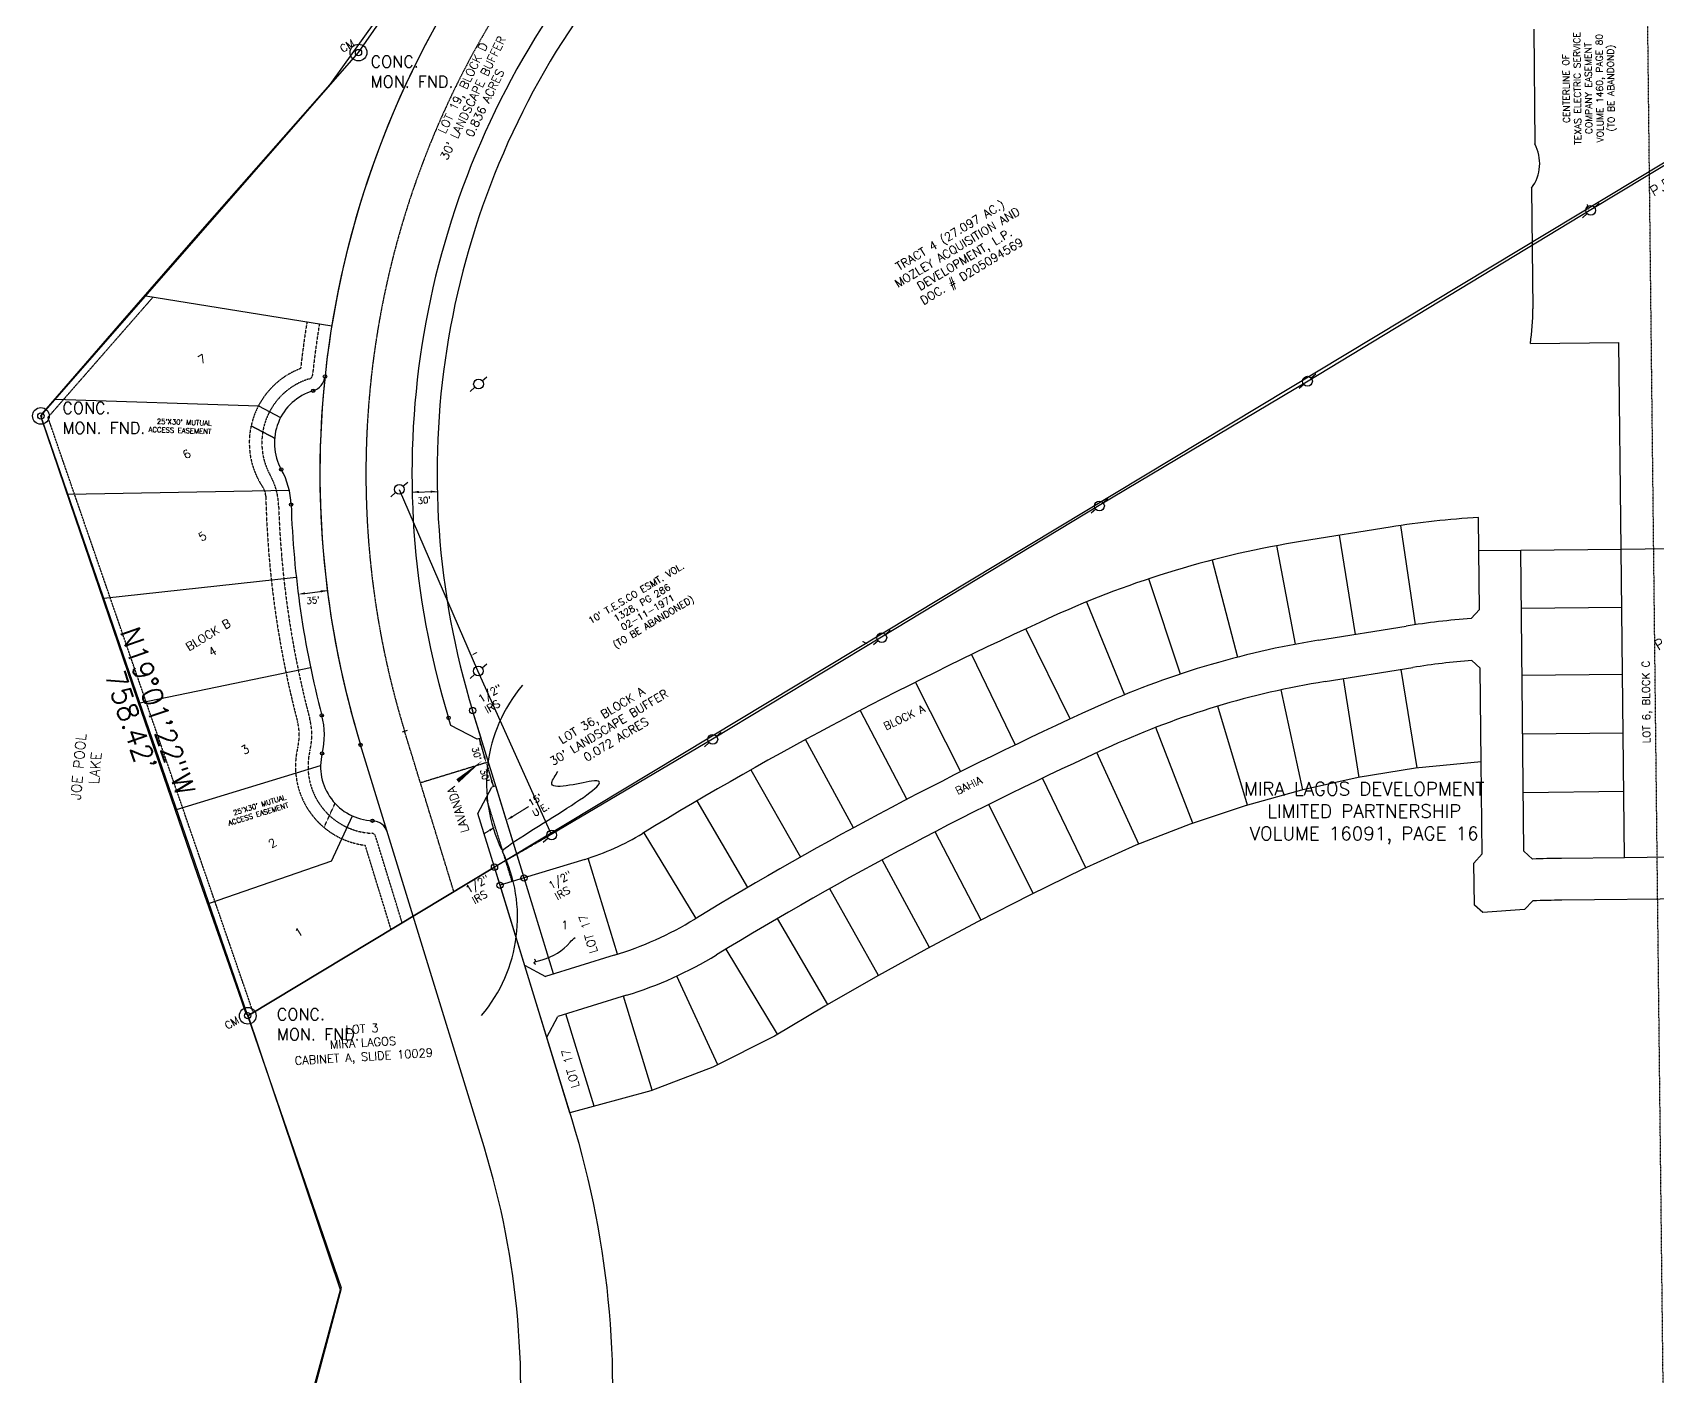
# Model space of a CAD drawing. Header units: feet. Extents: x 23 to 2149517, y -26 to 355304.
# Drawn here: x 2136284 to 2138226, y 337505 to 339112 of the extents above; entities that cross this region are included whole.
import ezdxf
from ezdxf.enums import TextEntityAlignment as Align

# ---------------------------------------------------------------- set-up
doc = ezdxf.new("R2010")
doc.units = ezdxf.units.FT
doc.header["$MEASUREMENT"] = 0
for name, pattern in [('xhpc023-pt$0$HIDDEN2', [0.1875, 0.125, -0.0625]), ('xhpc023-pt$0$xHPC007pt_PHASE1-AMENDED PLT$0$HIDDEN2', [0.1875, 0.125, -0.0625]), ('xhpc023-pt$0$xHPC007pt_PHASE1A$0$CENTER2', [1.125, 0.75, -0.125, 0.125, -0.125]), ('xhpc023-pt$0$xHPC007pt_PHASE1A$0$DASHED', [0.75, 0.5, -0.25]), ('xhpc023-pt$0$xHPC007pt_PHASE1A$0$DASHED2', [0.375, 0.25, -0.125]), ('xhpc023-pt$0$xHPC007pt_PHASE1A$0$HIDDEN', [0.375, 0.25, -0.125]), ('xhpc023-pt$0$xHPC007pt_PHASE1A$0$HIDDEN2', [0.1875, 0.125, -0.0625])]:
    doc.linetypes.add(name, pattern=pattern)
for name, color, linetype in [('A-EC-CURLEX-MATTING', 6, 'Continuous'), ('xhpc023-pt$0$text100', 7, 'Continuous'), ('xhpc023-pt$0$text140', 4, 'Continuous'), ('xhpc023-pt$0$V-ESMT', 2, 'xhpc023-pt$0$HIDDEN2'), ('xhpc023-pt$0$V-FENC', 6, 'xhpc023-pt$0$BARBWIRE_2'), ('xhpc023-pt$0$V-POWR-TEXT', 2, 'Continuous'), ('xhpc023-pt$0$V-PROP-ADJN', 6, 'Continuous'), ('xhpc023-pt$0$V-PROP-CORN', 2, 'Continuous'), ('xhpc023-pt$0$V-PROP-CORN-TEXT', 2, 'Continuous'), ('xhpc023-pt$0$xHPC007pt_PHASE1-AMENDED PLT$0$V-ADJC-SUBD-E', 6, 'Continuous'), ('xhpc023-pt$0$xHPC007pt_PHASE1-AMENDED PLT$0$V-ADJC-SUBD-N', 6, 'Continuous'), ('xhpc023-pt$0$xHPC007pt_PHASE1-AMENDED PLT$0$V-ADJC-SUBD-TEXT-N', 6, 'Continuous'), ('xhpc023-pt$0$xHPC007pt_PHASE1-AMENDED PLT$0$V-ESMT-ACCESS-N', 6, 'xhpc023-pt$0$xHPC007pt_PHASE1-AMENDED PLT$0$HIDDEN2'), ('xhpc023-pt$0$xHPC007pt_PHASE1-AMENDED PLT$0$V-ESMT-ACCESS-TEXT-N', 6, 'Continuous'), ('xhpc023-pt$0$xHPC007pt_PHASE1-AMENDED PLT$0$V-ESMT-TEXT-E', 6, 'Continuous'), ('xhpc023-pt$0$xHPC007pt_PHASE1-AMENDED PLT$0$V-RWAY-N', 6, 'Continuous'), ('xhpc023-pt$0$xHPC007pt_PHASE1-AMENDED PLT$0$V-SUBD-LINE-N', 6, 'Continuous'), ('xhpc023-pt$0$xHPC007pt_PHASE1-AMENDED PLT$0$XREF', 6, 'Continuous'), ('xhpc023-pt$0$xHPC007pt_PHASE1A$0$V-ADJC-E', 6, 'Continuous'), ('xhpc023-pt$0$xHPC007pt_PHASE1A$0$V-ESMT-ACCESS-N', 6, 'xhpc023-pt$0$xHPC007pt_PHASE1A$0$HIDDEN2'), ('xhpc023-pt$0$xHPC007pt_PHASE1A$0$V-ESMT-ACCESS-TEXT-N', 6, 'Continuous'), ('xhpc023-pt$0$xHPC007pt_PHASE1A$0$V-ESMT-TEXT-E', 6, 'Continuous'), ('xhpc023-pt$0$xHPC007pt_PHASE1A$0$V-ESMT-UTIL-N', 6, 'xhpc023-pt$0$xHPC007pt_PHASE1A$0$DASHED2'), ('xhpc023-pt$0$xHPC007pt_PHASE1A$0$V-ESMT-WATR-TXT-N', 6, 'xhpc023-pt$0$xHPC007pt_PHASE1A$0$DASHED'), ('xhpc023-pt$0$xHPC007pt_PHASE1A$0$V-POWR-LINE', 6, 'xhpc023-pt$0$xHPC007pt_PHASE1A$0$ELECT_LINE'), ('xhpc023-pt$0$xHPC007pt_PHASE1A$0$V-POWR-TEXT', 6, 'Continuous'), ('xhpc023-pt$0$xHPC007pt_PHASE1A$0$V-PROP-CORN-N', 6, 'Continuous'), ('xhpc023-pt$0$xHPC007pt_PHASE1A$0$V-PROP-CORN-TEXT-N', 6, 'Continuous'), ('xhpc023-pt$0$xHPC007pt_PHASE1A$0$V-PROP-N', 6, 'Continuous'), ('xhpc023-pt$0$xHPC007pt_PHASE1A$0$V-PROP-SUBD-IDEN-N', 6, 'Continuous'), ('xhpc023-pt$0$xHPC007pt_PHASE1A$0$V-RWAY--TICK-N', 6, 'Continuous'), ('xhpc023-pt$0$xHPC007pt_PHASE1A$0$V-RWAY-CNTR-N', 6, 'xhpc023-pt$0$xHPC007pt_PHASE1A$0$CENTER2'), ('xhpc023-pt$0$xHPC007pt_PHASE1A$0$V-RWAY-DIMS-N', 6, 'Continuous'), ('xhpc023-pt$0$xHPC007pt_PHASE1A$0$V-RWAY-LABL-N', 6, 'Continuous'), ('xhpc023-pt$0$xHPC007pt_PHASE1A$0$V-RWAY-N', 6, 'Continuous'), ('xhpc023-pt$0$xHPC007pt_PHASE1A$0$V-SBCK-N', 6, 'xhpc023-pt$0$xHPC007pt_PHASE1A$0$HIDDEN'), ('xhpc023-pt$0$xHPC007pt_PHASE1A$0$V-SUBD-LINE-N', 6, 'Continuous'), ('xhpc023-pt$0$xHPC007pt_PHASE1A$0$V-TIC', 6, 'Continuous'), ('xhpc023-pt$0$xHPC007pt_PHASE1A$0$XREF', 6, 'Continuous')]:
    doc.layers.add(name, color=color, linetype=linetype)
doc.styles.add('xhpc023-pt$0$L120', font='simplex', dxfattribs={"height": 12})
doc.styles.add('xhpc023-pt$0$L60', font='simplex', dxfattribs={"height": 6})
doc.styles.add('xhpc023-pt$0$L70', font='simplex.shx', dxfattribs={"height": 7})
doc.styles.add('xhpc023-pt$0$L80', font='simplex', dxfattribs={"height": 8})
doc.styles.add('xhpc023-pt$0$Standard', font='txt')
doc.styles.add('xhpc023-pt$0$xHPC007pt_PHASE1-AMENDED PLT$0$L100', font='simplex', dxfattribs={"height": 10})
doc.styles.add('xhpc023-pt$0$xHPC007pt_PHASE1-AMENDED PLT$0$L60', font='simplex', dxfattribs={"height": 6})
doc.styles.add('xhpc023-pt$0$xHPC007pt_PHASE1A$0$L100', font='simplex', dxfattribs={"height": 10})
doc.styles.add('xhpc023-pt$0$xHPC007pt_PHASE1A$0$L120', font='simplex', dxfattribs={"height": 12})
doc.styles.add('xhpc023-pt$0$xHPC007pt_PHASE1A$0$L140', font='simplex', dxfattribs={"height": 14})
doc.styles.add('xhpc023-pt$0$xHPC007pt_PHASE1A$0$L60', font='simplex', dxfattribs={"height": 6})
doc.styles.add('xhpc023-pt$0$xHPC007pt_PHASE1A$0$L80', font='simplex', dxfattribs={"height": 8})
doc.styles.add('xhpc023-pt$0$xHPC007pt_PHASE1A$0$Standard', font='txt')
doc.linetypes.add('xhpc023-pt$0$BARBWIRE_2', pattern='A,1,-0.02,["X",xhpc023-pt$0$Standard,S=0.075,R=0,X=-0.025,Y=-0.0375],-0.02', length=1.04)
doc.linetypes.add('xhpc023-pt$0$xHPC007pt_PHASE1A$0$ELECT_LINE', pattern='A,1,-0.02,["E",xhpc023-pt$0$xHPC007pt_PHASE1A$0$Standard,S=0.075,R=0,X=-0.025,Y=-0.0375],-0.02', length=1.04)
doc.dimstyles.new('xhpc023-pt$0$xHPC007pt_PHASE1A$0$Standard', dxfattribs={"dimscale": 100, "dimtxt": 0.18, "dimasz": 4, "dimexe": 0.18, "dimexo": 0.0625, "dimgap": 0.5, "dimtad": 0, "dimdec": 4, "dimzin": 0, "dimdsep": 46, "dimtxsty": 'xhpc023-pt$0$xHPC007pt_PHASE1A$0$L100', "dimcen": 0.09, "dimadec": 0, "dimazin": 0, "dimtfac": 1, "dimtdec": 4, "dimtofl": 0, "dimtmove": 0, "dimatfit": 3, "dimfxl": 0, "dimtolj": 1, "dimtzin": 0, "dimarcsym": 0})

# ---------------------------------------------------------------- blocks, each defined once
blk = doc.blocks.new('xhpc023-pt$0$xHPC007pt_PHASE1A$0$_Integral')
at = {"color": 0, "linetype": 'ByBlock', "lineweight": -2}
for centre, start, end in [((0.44488802, -0.09133463), 101.9999999980396, 167.9999999799194), ((-0.44488802, 0.09133463), 282.0000000215427, 348.0000000034225)]:
    blk.add_arc(centre, 0.45416667, start, end, dxfattribs=at)
blk = doc.blocks.new('xhpc023-pt$0$xHPC007pt_PHASE1A$0$PP')
at = {"linetype": 'Continuous'}
for p, q in [((4.408164190128446, 3.845853412058204), (10.05965674249455, 8.776434710016474)), ((-4.408164190128446, -3.845853412058204), (-10.05965674249455, -8.776434709783643))]:
    blk.add_line(p, q, dxfattribs=at)
blk.add_circle((0, 0), 5.850000000000001, dxfattribs=at)
blk = doc.blocks.new('xhpc023-pt')
at = {"layer": 'xhpc023-pt$0$V-ESMT'}
blk.add_line((2138253.305510451, 335681.3312887507), (2138179.855671934, 342179.5504566586), dxfattribs=at)
at = {"layer": 'xhpc023-pt$0$V-FENC', "ltscale": 0.7, "flags": 128}
blk.add_lwpolyline([(2136514.2976, 337269.4969), (2136570.1388, 337337.2414), (2136585.414, 337353.5725), (2136594.1855, 337395.544), (2136652.2257, 337608.9808), (2136541.7389, 337937.1677), (2136539.295, 337939.0734), (2136530.4462, 337965.8143), (2136481.7183, 338104.5116), (2136409.7403, 338314.4813), (2136329.4097, 338548.9469), (2136294.9289, 338650.9816), (2136295.6198, 338656.1323), (2136392.0527, 338767.5967), (2136487.3699, 338876.5825), (2136639.9758, 339049.7607), (2136801.7113, 339276.0191), (2136929.9364, 339463.0247), (2137134.9757, 339758.5526), (2137290.5694, 339979.0231), (2137411.7409, 340150.6697), (2137459.0645, 340215.8817), (2137388.717, 340492.4901), (2137342.3063, 340679.2949), (2137326.793, 340742.9314), (2137285.3981, 340912.3917), (2137234.9283, 341127.6792), (2137374.1443, 341357.322), (2137513.0345, 341585.6613)], dxfattribs=at)
at = {"layer": 'xhpc023-pt$0$V-PROP-ADJN'}
for p, q in [((2136673.6422, 339088.1537), (2137459.0645, 340215.8817)), ((2138859.0837, 339333.07), (2136541.2892, 337936.7255)), ((2136294.0873, 338653.7298), (2136673.6422, 339088.1537)), ((2136541.2892, 337936.7255), (2136294.0873, 338653.7298)), ((2136653.4806, 337610.9394), (2136541.2892, 337936.7255)), ((2136585.0806, 337354.9174), (2136653.4806, 337610.9394))]:
    blk.add_line(p, q, dxfattribs=at)
at = {"layer": 'xhpc023-pt$0$V-PROP-CORN'}
for centre in [(2136673.6422, 339088.1537), (2136294.0873, 338653.7298), (2136541.2892, 337936.7255)]:
    blk.add_circle(centre, 10, dxfattribs=at)
at = {"layer": 'xhpc023-pt$0$xHPC007pt_PHASE1-AMENDED PLT$0$V-ADJC-SUBD-E'}
for p, q in [((2136541.2892, 337936.7255), (2136836.186193903, 338114.3848203163)), ((2136928.948821764, 337812.3049278408), (2136836.186193903, 338114.3848203163)), ((2136928.948821764, 337812.3049278408), (2136836.186193903, 338114.3848203163)), ((2136823.795043041, 337780.014328277), (2136739.080972786, 338055.8842321808)), ((2136823.795043041, 337780.014328277), (2136739.080972786, 338055.8842321808)), ((2136653.4806, 337610.9394), (2136541.2892, 337936.7255)), ((2136585.0806, 337354.9174), (2136653.4806, 337610.9394))]:
    blk.add_line(p, q, dxfattribs=at)
for radius in [1105, 1105, 995, 995]:
    blk.add_arc((2135872.631317314, 337487.9311776848), radius, 352.7832151421435, 17.07066362756507, dxfattribs=at)
at = {"layer": 'xhpc023-pt$0$xHPC007pt_PHASE1-AMENDED PLT$0$V-ADJC-SUBD-N'}
for p, q in [((2137845.802882673, 338511.128750243), (2137864.84086697, 338392.6485613763)), ((2137936.973171881, 338404.1671089266), (2137919.405804839, 338522.8742595756)), ((2137793.493569747, 338380.8113939243), (2137771.325670512, 338498.7460548325)), ((2138013.389132873, 338422.2556093701), (2138012.632131029, 338492.8463338955)), ((2138066.487651427, 338133.5856029387), (2138062.62925627, 338493.3824937978)), ((2138186.579216934, 338125.6904932703), (2138182.622356853, 338494.6692775633)), ((2137694.010814997, 338481.4845405207), (2137724.108443002, 338365.3202913367)), ((2137655.930630072, 338345.1694626527), (2137618.041252017, 338459.030759987)), ((2137543.765254305, 338431.4876497127), (2137589.272683407, 338320.4512867656)), ((2138013.389132873, 338422.2556093701), (2138003.520240088, 338411.5655797418)), ((2138183.372980717, 338424.6733022231), (2138063.379880134, 338423.3865184573)), ((2137524.28155393, 338291.6170130972), (2137471.351343318, 338399.3483093744)), ((2137820.880325447, 338385.5847635615), (2137925.63716388, 338402.417611856)), ((2137406.149650947, 338368.5112892828), (2137458.301830891, 338260.4365460394)), ((2137828.812818904, 338336.2180182004), (2137933.569657337, 338353.0508664948)), ((2137938.718966202, 338232.9803736649), (2137919.78145073, 338350.8353090807)), ((2138004.059558785, 338361.4608481919), (2138014.140553431, 338352.1853418507)), ((2138015.341600531, 338240.1872194938), (2138014.140553431, 338352.1853418507)), ((2137393.356009811, 338228.4484578214), (2137339.468084092, 338335.6682855669)), ((2137869.657868919, 338221.5491135435), (2137850.668007224, 338339.7298182408)), ((2138184.23083645, 338344.6779018332), (2138064.237735866, 338343.3911180673)), ((2137802.108432148, 338206.681701995), (2137776.255857237, 338326.3245028875)), ((2137273.324723797, 338301.7544220286), (2137328.934385576, 338195.4173846574)), ((2137735.92016243, 338188.4973887492), (2137700.472545955, 338306.8166464287)), ((2137670.749342413, 338166.9575320993), (2137626.429548912, 338281.4360973789)), ((2138184.981460369, 338274.6819264932), (2138064.988359785, 338273.3951427274)), ((2137265.053706438, 338161.3519139238), (2137207.73676593, 338266.7785155514)), ((2137606.384497211, 338141.969454942), (2137556.175441738, 338251.2632421165)), ((2137936.972955872, 338232.8161502945), (2137868.392770122, 338221.3373643607)), ((2138015.341600532, 338240.1872194939), (2137936.972955872, 338232.8161502945)), ((2138016.521152317, 338130.1935439593), (2138015.341600532, 338240.1872194939)), ((2137142.721261964, 338230.7496591276), (2137201.730580016, 338126.2609019187)), ((2137542.720917655, 338113.4136003571), (2137491.268263866, 338220.8081449916)), ((2137868.392770122, 338221.3373643607), (2137800.498333876, 338206.3257045245)), ((2137138.981468976, 338090.1534715592), (2137078.295114549, 338193.6772194937)), ((2137800.498333876, 338206.3257045245), (2137733.471514896, 338187.8213822832)), ((2138185.732084288, 338204.6859511533), (2138065.738983704, 338203.3991673874)), ((2137480.016861928, 338082.8084085506), (2137426.861320295, 338189.3089338848)), ((2137733.471514896, 338187.8213822832), (2137667.491856871, 338165.8739648751)), ((2137014.475073114, 338155.5708346959), (2137076.822686754, 338053.0390100103)), ((2137417.839990266, 338051.1450025758), (2137362.971405576, 338156.7738224303)), ((2137667.491856871, 338165.8739648751), (2137602.736098472, 338140.5422425019)), ((2137602.736098472, 338140.5422425019), (2137539.350918586, 338111.8902608032)), ((2136983.239706336, 338010.2296620864), (2136948.011262124, 338124.9504810673)), ((2137356.182515468, 338018.4817331927), (2137299.615179434, 338123.2112943774)), ((2138006.680755862, 338119.272801622), (2138016.521152317, 338130.1935439594)), ((2138007.212126207, 338069.0828521411), (2138006.680755862, 338119.272801622)), ((2138076.585550205, 338124.0181235421), (2138066.487651427, 338133.585602939)), ((2138186.579216934, 338125.6904932705), (2138111.28602144, 338124.8830630002)), ((2138276.574042371, 338126.6555810944), (2138186.579216934, 338125.6904932704)), ((2136906.770166736, 337986.7262597312), (2136871.544058121, 338101.439472884)), ((2137539.350918586, 338111.8902608032), (2137476.625662751, 338081.1462543174)), ((2136926.363046804, 337820.7254592539), (2136842.865754833, 338092.6329457305)), ((2137295.060514941, 337984.8271177992), (2137236.809162434, 338088.6301013829)), ((2137476.625662751, 338081.1462543174), (2137414.405603532, 338049.3922642536)), ((2138277.110202272, 338076.6584558514), (2138111.822181341, 338074.8859377573)), ((2138017.273461454, 338060.0404162052), (2138007.212126207, 338069.0828521411)), ((2138067.238649419, 338063.5547399974), (2138017.273461454, 338060.0404162052)), ((2138077.121475958, 338073.9999574521), (2138067.238649419, 338063.5547399974)), ((2137234.485925631, 337950.196799457), (2137174.569731672, 338053.0392607271)), ((2137414.405603532, 338049.3922642536), (2137352.707002058, 338016.636589474)), ((2136979.282535934, 338008.9933423369), (2136897.210732306, 337983.7907506801)), ((2137174.463651188, 337914.6170832732), (2137112.913116498, 338016.4480529626)), ((2137352.707002058, 338016.636589474), (2137291.545983174, 337982.8877906295)), ((2136872.220845345, 337997.0386014365), (2136897.210732306, 337983.79075068)), ((2137103.26925902, 337878.1483632887), (2137054.134138206, 337984.2466220832)), ((2137291.545983174, 337982.8877906295), (2137230.835603502, 337948.1054477543)), ((2136993.96008119, 337961.1961701898), (2136911.888277562, 337935.9935785329)), ((2137230.835603502, 337948.1054477543), (2137170.654672963, 337912.3543187978)), ((2136898.640426805, 337911.0036915716), (2136911.888277562, 337935.9935785329)), ((2137170.654672963, 337912.3543187978), (2137097.278072407, 337875.1071374401)), ((2137097.278072407, 337875.1071374401), (2137022.912586601, 337846.9699721386)), ((2137022.912586601, 337846.9699721386), (2136926.363046804, 337820.7254592537))]:
    blk.add_line(p, q, dxfattribs=at)
for points in [[(2137024.786979221, 337847.6791733816), (2136990.275639884, 337960.0647527526)], [(2136955.327908744, 337828.5988131194), (2136921.447711992, 337938.9290875841)]]:
    blk.add_lwpolyline(points, dxfattribs=at)
for centre, radius, start, end in [((2138072.388292837, 337489.1328226746), 925, 94.26973325020913, 99.12853848874624), ((2137987.462688047, 337348.8831109774), 1050, 99.12853848873088, 114.4204973113355), ((2138072.388292837, 337489.1328226746), 875, 94.47878624096414, 99.12853848873213), ((2137987.462688047, 337348.8831109774), 1000, 99.1285384887314, 114.4204973113355), ((2139409.662563783, 334216.6399030154), 4490.000000000571, 114.4204973113286, 121.3232330755369), ((2139409.662563783, 334216.6399030154), 4440.000000000571, 114.4204973113286, 121.3232330755351), ((2138124.39513105, 336902.4533508101), 1222.5, 90.6143988299488, 92.24129729714677), ((2138124.39513105, 336902.4533508101), 1172.5, 90.614405766055, 92.31071667324505), ((2136854.523401259, 338415.2693055869), 424.9999999994706, 287.0706636275704, 301.323233075528), ((2136854.523401259, 338415.2693055869), 474.9999999994706, 287.070663627578, 301.3232330755495)]:
    blk.add_arc(centre, radius, start, end, dxfattribs=at)
at = {"layer": 'xhpc023-pt$0$xHPC007pt_PHASE1-AMENDED PLT$0$V-ADJC-SUBD-TEXT-N'}
blk.add_lwpolyline([(2136883.474827964, 338004.3419908194, -0.5773502655747779), (2136884.271289444, 338001.3201910061, 0.5773502655619103), (2136885.067750923, 337998.2983911928, -0.5773502655651468), (2136884.271289444, 338001.3201910061), (2136893.333861976, 338003.7088303517, 0.1525160417295435), (2136926.593690582, 338024.5800787635, -0.05242766297877739), (2136932.444272577, 338030.3158030256, -0.05242766297877739)], format="xyb", dxfattribs=at)
at = {"layer": 'xhpc023-pt$0$xHPC007pt_PHASE1-AMENDED PLT$0$V-ESMT-ACCESS-N'}
for p, q in [((2136545.400507836, 338642.0744962869), (2136573.416972005, 338627.3471045439)), ((2136545.400507836, 338642.0744962869), (2136573.416972005, 338627.3471045439)), ((2136632.515889321, 338161.7795236994), (2136645.662786151, 338190.5714919519)), ((2136632.515889321, 338161.7795236994), (2136645.662786151, 338190.5714919519))]:
    blk.add_line(p, q, dxfattribs=at)
at = {"layer": 'xhpc023-pt$0$xHPC007pt_PHASE1-AMENDED PLT$0$V-ESMT-ACCESS-TEXT-N'}
for points in [[(2136550.92802105, 338638.0834238923, 0, 2.666666719999997, 0), (2136544.40856593, 338633.4469699713, 0, 0, 0), (2136543.210569924, 338632.5949887594, 0, 0, -0.238423935401556), (2136500.733507729, 338633.9483692955, 0, 0, -0.598389461984379)], [(2136550.92802105, 338638.0834238923, 0, 2.666666719999997, 0), (2136544.40856593, 338633.4469699713, 0, 0, 0), (2136543.210569924, 338632.5949887594, 0, 0, -0.238423935401556), (2136500.733507729, 338633.9483692955, 0, 0, -0.598389461984379)], [(2136635.971571646, 338171.6458273205, 0, 2.666666719999998, 0), (2136629.339690376, 338176.1199921399, 0, 0, 0), (2136628.121035269, 338176.9421515822, 0, 0, 0.1807523187447373), (2136593.99254582, 338188.2178619247, 0, 0, -0.598389461984379)], [(2136635.971571646, 338171.6458273205, 0, 2.666666719999998, 0), (2136629.339690376, 338176.1199921399, 0, 0, 0), (2136628.121035269, 338176.9421515822, 0, 0, 0.1807523187447373), (2136593.99254582, 338188.2178619247, 0, 0, -0.598389461984379)]]:
    blk.add_lwpolyline(points, format="xyseb", dxfattribs=at)
at = {"layer": 'xhpc023-pt$0$xHPC007pt_PHASE1-AMENDED PLT$0$V-ESMT-TEXT-E'}
blk.add_lwpolyline([(2138218.704696363, 338860.2071547679, 0, 4.16666675, 0), (2138206.204696755, 338860.2102847603, 0, 0, 0), (2138190.992419945, 338860.2140939053, 0, 0, 0)], format="xyseb", dxfattribs=at)
blk.add_lwpolyline([(2138218.704696363, 338860.2071547679, 0, 4.16666675, 0), (2138206.204696755, 338860.2102847603, 0, 0, 0), (2138190.992419945, 338860.2140939053, 0, 0, 0)], format="xyseb", dxfattribs=at)
at = {"layer": 'xhpc023-pt$0$xHPC007pt_PHASE1-AMENDED PLT$0$V-RWAY-N'}
for p, q in [((2138075.554760895, 338926.1607244614), (2138077.102713977, 338781.81348059)), ((2138075.554760895, 338926.1607244614), (2138077.102713977, 338781.81348059)), ((2136784.15557381, 338283.8216343194), (2136781.382351637, 338292.8525843354)), ((2136784.15557381, 338283.8216343194), (2136781.382351637, 338292.8525843354)), ((2136815.39293251, 338267.2618208735), (2136784.15557381, 338283.8216343194)), ((2136815.39293251, 338267.2618208735), (2136784.15557381, 338283.8216343194)), ((2136739.080972786, 338055.8842321802), (2136676.228572914, 338260.5619847724)), ((2136739.080972786, 338055.8842321802), (2136676.228572914, 338260.5619847724)), ((2136820.172649726, 338268.7295753993), (2136815.39293251, 338267.2618208735)), ((2136820.172649726, 338268.7295753993), (2136815.39293251, 338267.2618208735)), ((2136816.446173372, 338178.6678555951), (2136833.005986818, 338209.9052142971)), ((2136816.446173372, 338178.6678555951), (2136833.005986818, 338209.9052142971)), ((2136837.785704034, 338211.372968823), (2136833.005986818, 338209.9052142971)), ((2136837.785704034, 338211.372968823), (2136833.005986818, 338209.9052142971)), ((2136836.186193903, 338114.3848203158), (2136816.446173372, 338178.6678555951)), ((2136836.186193903, 338114.3848203158), (2136816.446173372, 338178.6678555951))]:
    blk.add_line(p, q, dxfattribs=at)
for centre, radius, start, end in [((2137732.546077365, 338584.9357349274), 1105, 145.1772263406325, 197.070663627562), ((2137732.546077365, 338584.9357349274), 1105, 145.1772263406325, 197.070663627562), ((2137732.546077365, 338584.9357349274), 995, 145.1772263406325, 197.07066362756), ((2137732.546077365, 338584.9357349274), 995, 145.1772263406325, 197.07066362756), ((2138035.23536476, 338955.7300716857), 49.99999999922778, 323.7445081190164, 27.50601058790159), ((2138035.23536476, 338955.7300716857), 49.99999999922778, 323.7445081190164, 27.50601058790159), ((2136613.756301873, 338702.9799565331), 20, 286.68361771451, 353.9769703015974), ((2136613.756301873, 338702.9799565331), 20, 286.68361771451, 353.9769703015974), ((2136638.158666518, 338621.5580639014), 65, 106.6836177146672, 209.2273865144928), ((2136638.158666518, 338621.5580639014), 65, 106.6836177146672, 209.2273865144928), ((2136500.70414851, 338544.6652457744), 92.50000000107512, 1.87240556429985, 29.22047838308337), ((2136500.70414851, 338544.6652457744), 92.50000000107512, 1.87240556429985, 29.22047838308337), ((2137732.546077365, 338584.9357349274), 1140, 181.8724055195007, 194.6948252628245), ((2137732.546077365, 338584.9357349274), 1140, 181.8724055195007, 194.6948252628245), ((2136540.360329937, 338272.2867406398), 92.5, 346.2183516942171, 14.69482526276714), ((2136540.360329937, 338272.2867406398), 92.5, 346.2183516942171, 14.69482526276714), ((2136693.326004439, 338234.7667136668), 65.00000000030487, 166.2183516942035, 267.2855436281858), ((2136693.326004439, 338234.7667136668), 65.00000000030487, 166.2183516942035, 267.2855436281858), ((2136689.300533606, 338149.8620872642), 20, 17.07066362752458, 87.28554362802502), ((2136689.300533606, 338149.8620872642), 20, 17.07066362752458, 87.28554362802502)]:
    blk.add_arc(centre, radius, start, end, dxfattribs=at)
at = {"layer": 'xhpc023-pt$0$xHPC007pt_PHASE1-AMENDED PLT$0$V-SUBD-LINE-N'}
for p, q in [((2136419.474939527, 338797.2436562961), (2136641.712924425, 338761.3104282604)), ((2136419.474939527, 338797.2436562961), (2136641.712924425, 338761.3104282604)), ((2136311.763673572, 338673.9614954551), (2136554.069036412, 338665.7613907963)), ((2136311.763673572, 338673.9614954551), (2136554.069036412, 338665.7613907963)), ((2136554.069036412, 338665.7613907963), (2136580.623656445, 338651.802445461)), ((2136554.069036412, 338665.7613907963), (2136580.623656445, 338651.802445461)), ((2136326.283051771, 338560.3466485705), (2136590.947086929, 338564.9744078859)), ((2136326.283051771, 338560.3466485705), (2136590.947086929, 338564.9744078859)), ((2136369.221043398, 338435.8058394975), (2136599.305806055, 338460.9740977926)), ((2136369.221043398, 338435.8058394975), (2136599.305806055, 338460.9740977926)), ((2136412.309206224, 338310.8294617856), (2136616.349460918, 338353.1920976184)), ((2136412.309206224, 338310.8294617856), (2136616.349460918, 338353.1920976184)), ((2136820.172649726, 338268.7295753995), (2136810.060654926, 338301.6591114889)), ((2136820.172649726, 338268.7295753995), (2136810.060654926, 338301.6591114889)), ((2136456.30314353, 338183.2259028261), (2136628.33876383, 338236.0545637943)), ((2136456.30314353, 338183.2259028261), (2136628.33876383, 338236.0545637943)), ((2136871.544058122, 338101.4394728842), (2136837.785704033, 338211.3729688228)), ((2136871.544058122, 338101.4394728842), (2136837.785704033, 338211.3729688228)), ((2136641.567464643, 338121.4144713954), (2136666.327349756, 338175.6391173575)), ((2136641.567464643, 338121.4144713954), (2136666.327349756, 338175.6391173575)), ((2136641.567464643, 338121.4144713954), (2136495.032072734, 338070.8933973974)), ((2136641.567464643, 338121.4144713954), (2136495.032072734, 338070.8933973974))]:
    blk.add_line(p, q, dxfattribs=at)
blk.add_arc((2137732.546077365, 338584.9357349274), 965, 145.1772263406325, 197.07066362756, dxfattribs=at)
blk.add_arc((2137732.546077365, 338584.9357349274), 965, 145.1772263406325, 197.07066362756, dxfattribs=at)
at = {"layer": 'xhpc023-pt$0$xHPC007pt_PHASE1-AMENDED PLT$0$XREF'}
for p, q in [((2138012.632131028, 338492.8463338956), (2138012.207980641, 338532.3985270971)), ((2138012.632131028, 338492.8463338956), (2138012.207980641, 338532.3985270971)), ((2137906.599179583, 338520.8978007229), (2137801.843014091, 338504.0650605596)), ((2137906.599179583, 338520.8978007229), (2137801.843014091, 338504.0650605596)), ((2138012.632131028, 338492.8463338956), (2138062.62925627, 338493.3824937976)), ((2138012.632131028, 338492.8463338956), (2138062.62925627, 338493.3824937976)), ((2138062.62925627, 338493.3824937977), (2138182.622356853, 338494.6692775633)), ((2138062.62925627, 338493.3824937977), (2138182.622356853, 338494.6692775633)), ((2136944.05642732, 338123.70655549), (2136871.544058125, 338101.439472885)), ((2136944.05642732, 338123.70655549), (2136871.544058125, 338101.439472885))]:
    blk.add_line(p, q, dxfattribs=at)
for centre, radius, start, end in [((2138072.388292837, 337489.1328226746), 1045, 93.30142263866604, 99.12853848872567), ((2138072.388292837, 337489.1328226746), 1045, 93.30142263866604, 99.12853848872567), ((2137987.462688047, 337348.8831109774), 1170, 99.12850511157787, 114.4204973113331), ((2137987.462688047, 337348.8831109774), 1170, 99.12850511157787, 114.4204973113331), ((2139409.662563783, 334216.6399030154), 4610.000000000571, 114.4204973113286, 121.3232330755369), ((2139409.662563783, 334216.6399030154), 4610.000000000571, 114.4204973113286, 121.3232330755369), ((2136854.523401259, 338415.2693055869), 304.9999999994706, 287.0706636275704, 301.323233075528), ((2136854.523401259, 338415.2693055869), 304.9999999994706, 287.0706636275704, 301.323233075528)]:
    blk.add_arc(centre, radius, start, end, dxfattribs=at)
at = {"layer": 'xhpc023-pt$0$xHPC007pt_PHASE1A$0$V-ADJC-E'}
for points in [[(2138143.9178533, 338899.225026251, 0, 2.666666719999998, 0), (2138141.336179559, 338906.7970115065, 0, 0, 0), (2138139.576908736, 338916.5174213428, 0, 0, -0.05730246595757582), (2138139.892386219, 338966.1545156533, 0, 0, 0.598389461984379)], [(2137282.917427384, 338380.0584194725, 0, 2.666666719999998, 0), (2137276.414719189, 338384.7183321473, 0, 0, 0), (2137267.61758469, 338389.2118637012, 0, 0, 0.09363985854080815), (2137068.745867985, 338414.17810475, 0, 0, -0.598389461984379)], [(2136808.293617046, 338366.8949670838, 0, 2.666666719999998, 0), (2136814.783884299, 338371.5721917944, 0, 0, 0), (2136823.569013086, 338376.0891502202, 0, 0, -0.09703171881901741), (2136949.846789636, 338395.8821705866, 0, 0, 0.598389461984379)]]:
    blk.add_lwpolyline(points, format="xyseb", dxfattribs=at)
at = {"layer": 'xhpc023-pt$0$xHPC007pt_PHASE1A$0$V-ESMT-ACCESS-N'}
for p, q in [((2136545.400507836, 338642.0744962869), (2136573.416972005, 338627.3471045439)), ((2136632.515889321, 338161.7795236994), (2136645.662786151, 338190.5714919519))]:
    blk.add_line(p, q, dxfattribs=at)
at = {"layer": 'xhpc023-pt$0$xHPC007pt_PHASE1A$0$V-ESMT-ACCESS-TEXT-N'}
for points in [[(2136550.92802105, 338638.0834238923, 0, 2.666666719999997, 0), (2136544.40856593, 338633.4469699713, 0, 0, 0), (2136543.210569924, 338632.5949887594, 0, 0, -0.238423935401556), (2136500.733507729, 338633.9483692955, 0, 0, -0.598389461984379)], [(2136635.971571646, 338171.6458273205, 0, 2.666666719999998, 0), (2136629.339690376, 338176.1199921399, 0, 0, 0), (2136628.121035269, 338176.9421515822, 0, 0, 0.1807523187447373), (2136593.99254582, 338188.2178619247, 0, 0, -0.598389461984379)]]:
    blk.add_lwpolyline(points, format="xyseb", dxfattribs=at)
at = {"layer": 'xhpc023-pt$0$xHPC007pt_PHASE1A$0$V-ESMT-TEXT-E'}
blk.add_lwpolyline([(2138218.742314088, 338856.6992868452, 0, 4.16666675, 0), (2138206.24231448, 338856.7024168376, 0, 0, 0), (2138191.03003767, 338856.7062259826, 0, 0, 0)], format="xyseb", dxfattribs=at)
at = {"layer": 'xhpc023-pt$0$xHPC007pt_PHASE1A$0$V-ESMT-UTIL-N'}
for p, q in [((2136302.593828369, 338652.0669796809), (2136428.201499579, 338795.8326757543)), ((2136547.858051426, 337940.6828739434), (2136302.593828369, 338652.0669796809)), ((2136725.839351724, 338047.9068792525), (2136694.080250821, 338151.3298417898))]:
    blk.add_line(p, q, dxfattribs=at)
for centre, radius, start, end in [((2137732.546077365, 338584.9357349274), 1120, 170.8154436256941, 173.9769703016819), ((2136638.158666518, 338621.5580639014), 80, 106.6836177146672, 209.2273865144928), ((2136613.756301873, 338702.9799565331), 5, 286.68361771451, 353.9769703015974), ((2136500.70414851, 338544.6652457744), 77.50000000107512, 1.87240556429985, 29.22047838308337), ((2137732.546077365, 338584.9357349274), 1155, 181.8724055195007, 194.6948252628245), ((2136540.360329937, 338272.2867406398), 77.5, 346.2183516942171, 14.69482526276714), ((2136693.326004439, 338234.7667136668), 80.00000000030487, 166.2183516942035, 267.2855436280803), ((2136689.300533606, 338149.8620872642), 5, 17.07066362752458, 87.28554362942073)]:
    blk.add_arc(centre, radius, start, end, dxfattribs=at)
at = {"layer": 'xhpc023-pt$0$xHPC007pt_PHASE1A$0$V-ESMT-WATR-TXT-N'}
for p, q in [((2136876.995884015, 338186.5457384987), (2136857.19696615, 338174.5994610855)), ((2136823.00247356, 338153.934632389), (2136830.323693904, 338158.3521126689))]:
    blk.add_line(p, q, dxfattribs=at)
at = {"layer": 'xhpc023-pt$0$xHPC007pt_PHASE1A$0$V-ESMT-WATR-TXT-N', "flags": 128}
blk.add_lwpolyline([(2136857.320051766, 338097.0715680973), (2136826.404051586, 338197.4517516028)], dxfattribs=at)
at = {"layer": 'xhpc023-pt$0$xHPC007pt_PHASE1A$0$V-ESMT-WATR-TXT-N'}
for points in [[(2136857.885795904, 338173.4578432208), (2136856.508136396, 338175.7410789492), (2136850.347258963, 338170.4664825643)], [(2136829.63486415, 338159.4937305336), (2136831.012523658, 338157.2104948052), (2136837.173401091, 338162.48509119)]]:
    blk.add_solid(points, dxfattribs=at)
at = {"layer": 'xhpc023-pt$0$xHPC007pt_PHASE1A$0$V-POWR-LINE'}
blk.add_lwpolyline([(2136722.4077, 338565.8972), (2136815.7542, 338349.6084), (2136904.0617, 338153.6787), (2137096.7451, 338267.9074), (2137298.7375, 338389.5885), (2137558.8349, 338546.895), (2137808.578558554, 338695.5278709136), (2138146.3883, 338900.7127), (2138383.9707, 339043.732), (2138663.998, 339212.7752), (2138879.5397, 339339.9037)], dxfattribs=at)
at = {"layer": 'xhpc023-pt$0$xHPC007pt_PHASE1A$0$V-PROP-CORN-N'}
for centre in [(2136673.6422, 339088.1537), (2136294.0873, 338653.7298), (2136810.060654926, 338301.6591114889), (2136836.186193903, 338114.3848203164), (2136842.865754833, 338092.6329457305), (2136871.544058125, 338101.439472885), (2136541.2892, 337936.7255)]:
    blk.add_circle(centre, 3.75, dxfattribs=at)
at = {"layer": 'xhpc023-pt$0$xHPC007pt_PHASE1A$0$V-PROP-N'}
for p, q in [((2136673.6422, 339088.1537), (2137459.0645, 340215.8817)), ((2138078.110279798, 339116.1990540781), (2138079.583484198, 338978.8221547937)), ((2136294.0873, 338653.7298), (2136673.6422, 339088.1537)), ((2138075.554760895, 338926.1607244614), (2138077.102713977, 338781.81348059)), ((2138074.117193831, 338740.5198904271), (2138179.973726936, 338741.6550762635)), ((2138182.622356853, 338494.6692775633), (2138179.973726936, 338741.6550762634)), ((2136541.2892, 337936.7255), (2136294.0873, 338653.7298)), ((2138182.622356853, 338494.6692775632), (2138272.617182292, 338495.6343653874)), ((2136871.544058125, 338101.439472885), (2136810.060654925, 338301.6591114889)), ((2136836.186193903, 338114.3848203163), (2136541.2892, 337936.7255)), ((2136842.865754833, 338092.6329457305), (2136836.186193903, 338114.3848203163)), ((2136871.544058125, 338101.439472885), (2136842.865754833, 338092.6329457305))]:
    blk.add_line(p, q, dxfattribs=at)
for centre, radius, start, end in [((2137732.546077365, 338584.9357349273), 964.9999999999353, 145.1772263406234, 197.070663627553), ((2138035.23536476, 338955.7300716857), 49.99999999922778, 323.7445081190164, 27.50601058790159), ((2137827.117087762, 338779.1326810801), 250.0000000003508, 351.1150331190809, 0.6144057657034774)]:
    blk.add_arc(centre, radius, start, end, dxfattribs=at)
at = {"layer": 'xhpc023-pt$0$xHPC007pt_PHASE1A$0$V-RWAY--TICK-N'}
for centre in [(2136633.645897882, 338700.8813925934), (2136619.498034731, 338683.8218641491), (2136581.433306418, 338589.8211209577), (2136593.154759794, 338547.6875746487), (2136629.83471666, 338295.7512696226), (2136781.382351637, 338292.8525843354), (2136630.197313374, 338250.251169243), (2136676.228572914, 338260.5619847724), (2136690.247703214, 338169.8396464174)]:
    blk.add_circle(centre, 2, dxfattribs=at)
at = {"layer": 'xhpc023-pt$0$xHPC007pt_PHASE1A$0$V-RWAY-CNTR-N'}
for p, q in [((2136787.633583345, 338085.1345262483), (2136728.805462276, 338276.7072845539)), ((2136828.97917688, 338240.0512721112), (2136747.723984229, 338215.0994451759))]:
    blk.add_line(p, q, dxfattribs=at)
blk.add_arc((2137732.546077365, 338584.9357349274), 1050, 145.1772263406325, 197.07066362756, dxfattribs=at)
at = {"layer": 'xhpc023-pt$0$xHPC007pt_PHASE1A$0$V-RWAY-DIMS-N'}
for p, q in [((2136737.794432115, 338562.7059289807), (2136767.786944033, 338563.3761743855)), ((2136609.652979702, 338441.6350328389), (2136636.4357656, 338445.0529824464)), ((2136817.709817688, 338267.9733191899), (2136823.983718859, 338246.8859471793)), ((2136828.597686268, 338231.5656250122), (2136834.897308222, 338210.4860008636))]:
    blk.add_line(p, q, dxfattribs=at)
for points in [[(2136745.762646608, 338564.2176616184), (2136745.822223978, 338561.5516605593), (2136737.794432115, 338562.7059289807)], [(2136759.81872954, 338561.8644417479), (2136759.759152171, 338564.530442807), (2136767.786944033, 338563.3761743855)], [(2136628.668912969, 338442.7176499258), (2136628.331337699, 338445.3628633477), (2136636.4357656, 338445.0529824464)], [(2136609.484192066, 338442.9576395492), (2136609.821767336, 338440.3124261273), (2136601.717339436, 338440.6223070286)], [(2136821.269115096, 338260.6857146632), (2136818.713173229, 338259.9252725051), (2136817.709817688, 338267.9733191901)], [(2136825.261689793, 338247.2661682584), (2136822.705747925, 338246.5057261006), (2136826.265045334, 338239.2181215736)], [(2136829.875192013, 338231.9474061677), (2136827.320180524, 338231.1838438585), (2136826.306999342, 338239.2306594817)], [(2136833.884127041, 338218.5328164874), (2136831.329115551, 338217.7692541784), (2136834.897308222, 338210.4860008636)]]:
    blk.add_solid(points, dxfattribs=at)
at = {"layer": 'xhpc023-pt$0$xHPC007pt_PHASE1A$0$V-RWAY-LABL-N'}
blk.add_lwpolyline([(2136822.369562186, 338242.3917825687, 0, 4.999999999999999, 0), (2136792.021751782, 338217.3492202321, 0, 0, 0)], format="xyseb", dxfattribs=at)
at = {"layer": 'xhpc023-pt$0$xHPC007pt_PHASE1A$0$V-RWAY-N'}
for p, q in [((2136784.15557381, 338283.8216343194), (2136781.382351637, 338292.8525843354)), ((2136815.39293251, 338267.2618208735), (2136784.15557381, 338283.8216343194)), ((2136739.080972786, 338055.8842321802), (2136676.228572914, 338260.5619847724)), ((2136820.172649726, 338268.7295753993), (2136815.39293251, 338267.2618208735)), ((2136816.446173372, 338178.6678555951), (2136833.005986818, 338209.9052142971)), ((2136837.785704034, 338211.372968823), (2136833.005986818, 338209.9052142971)), ((2136836.186193903, 338114.3848203158), (2136816.446173372, 338178.6678555951))]:
    blk.add_line(p, q, dxfattribs=at)
for centre, radius, start, end in [((2137732.546077365, 338584.9357349274), 1105, 145.1772263406325, 173.9769703016819), ((2137732.546077365, 338584.9357349274), 995, 145.1772263406325, 197.07066362756), ((2136613.756301873, 338702.9799565331), 20, 286.68361771451, 353.9769703015974), ((2137732.546077365, 338584.9357349274), 1105, 173.9769703016819, 197.07066362756), ((2136638.158666518, 338621.5580639014), 65, 106.6836177146672, 209.2273865144928), ((2136500.70414851, 338544.6652457744), 92.50000000107512, 1.87240556429985, 29.22047838308337), ((2137732.546077365, 338584.9357349274), 1140, 181.8724055195007, 194.6948252628245), ((2136540.360329937, 338272.2867406398), 92.5, 346.2183516942171, 14.69482526276714), ((2136693.326004439, 338234.7667136668), 65.00000000030487, 166.2183516942035, 267.2855436281858), ((2136689.300533606, 338149.8620872642), 20, 17.07066362752458, 87.28554362802502)]:
    blk.add_arc(centre, radius, start, end, dxfattribs=at)
at = {"layer": 'xhpc023-pt$0$xHPC007pt_PHASE1A$0$V-SBCK-N'}
for p, q in [((2136712.597730664, 338039.929526325), (2136681.721276304, 338140.4781656616)), ((2136904.2826, 338153.5434), (2136836.186193903, 338114.3848203162))]:
    blk.add_line(p, q, dxfattribs=at)
for centre, radius, start, end in [((2137732.546077365, 338584.9357349274), 1135, 170.8154436256971, 173.653685219932), ((2136638.158666518, 338621.5580639014), 95, 110.7497279975607, 214.0450201429872), ((2136542.869904452, 338557.1759870165), 20, 1.336689650169919, 34.04502014305994), ((2137732.546077365, 338584.9357349274), 1170, 181.3366896501662, 194.6948252628211), ((2136540.360329937, 338272.2867406398), 62.5, 346.218351694189, 14.69482526275207), ((2136693.326004439, 338234.7667136668), 95.00000000030487, 166.2183516941593, 262.9835079732647)]:
    blk.add_arc(centre, radius, start, end, dxfattribs=at)
at = {"layer": 'xhpc023-pt$0$xHPC007pt_PHASE1A$0$V-SUBD-LINE-N'}
for p, q in [((2136419.474939527, 338797.2436562961), (2136641.712924425, 338761.3104282604)), ((2136311.763673572, 338673.9614954551), (2136554.069036412, 338665.7613907963)), ((2136554.069036412, 338665.7613907963), (2136580.623656445, 338651.802445461)), ((2136326.283051771, 338560.3466485705), (2136590.947086929, 338564.9744078859)), ((2136369.221043398, 338435.8058394975), (2136599.305806055, 338460.9740977926)), ((2136412.309206224, 338310.8294617856), (2136616.349460918, 338353.1920976184)), ((2136820.172649726, 338268.7295753995), (2136810.060654926, 338301.6591114889)), ((2136456.30314353, 338183.2259028261), (2136628.33876383, 338236.0545637943)), ((2136871.544058122, 338101.4394728842), (2136837.785704033, 338211.3729688228)), ((2136641.567464643, 338121.4144713954), (2136666.327349756, 338175.6391173575)), ((2136641.567464643, 338121.4144713954), (2136495.032072734, 338070.8933973974))]:
    blk.add_line(p, q, dxfattribs=at)
blk.add_arc((2137732.546077365, 338584.9357349274), 965, 145.1772263406325, 197.07066362756, dxfattribs=at)
at = {"layer": 'xhpc023-pt$0$xHPC007pt_PHASE1A$0$V-TIC'}
blk.add_line((2136731.673292605, 338277.5879372692), (2136725.937631947, 338275.8266318386), dxfattribs=at)
at = {"layer": 'xhpc023-pt$0$xHPC007pt_PHASE1A$0$XREF'}
blk.add_line((2136944.05642732, 338123.70655549), (2136871.544058125, 338101.439472885), dxfattribs=at)
for centre, radius, start, end in [((2139409.662563783, 334216.6399030154), 4610.000000000571, 114.4204973113286, 121.3232330755369), ((2136854.523401259, 338415.2693055869), 304.9999999994706, 287.0706636275704, 301.323233075528)]:
    blk.add_arc(centre, radius, start, end, dxfattribs=at)
at = {"layer": 'xhpc023-pt$0$xHPC007pt_PHASE1A$0$V-POWR-TEXT'}
for p in [(2138146.294414992, 338899.4440288606), (2136817.1514, 338691.8432), (2137807.739663806, 338695.2581388497), (2136722.4077, 338565.8972), (2137559.154473404, 338546.1078332729), (2137299.057073404, 338388.8013332729), (2136816.998799018, 338348.7667112892), (2137097.064673404, 338267.1202332729), (2136904.602173404, 338152.7562332729)]:
    blk.add_blockref('xhpc023-pt$0$xHPC007pt_PHASE1A$0$PP', p, dxfattribs=at)
at = {"layer": 'xhpc023-pt$0$text100', "insert": (2137875.48482957, 338178.9545541842), "char_height": 16, "attachment_point": 5, "style": 'xhpc023-pt$0$L80'}
blk.add_mtext('MIRA LAGOS DEVELOPMENT\\PLIMITED PARTNERSHIP\\PVOLUME 16091, PAGE 16', dxfattribs=at)
at = {"layer": 'xhpc023-pt$0$text140', "char_height": 24, "rotation": 289.0226805599992, "style": 'xhpc023-pt$0$L120'}
for s, insert, attachment_point in [('N19°01\'22"W', (2136422.415198126, 338296.8573620645), 8), ("758.42'", (2136412.961301873, 338293.5979379356), 2)]:
    blk.add_mtext(s, dxfattribs=dict(at, insert=insert, attachment_point=attachment_point))
at = {"layer": 'xhpc023-pt$0$V-POWR-TEXT', "style": 'xhpc023-pt$0$L60'}
for p in [(2138221.556832758, 338915.7943203161), (2138226.900547237, 338373.0729531097)]:
    blk.add_text('P.P.', height=12, rotation=30.32916666666666, dxfattribs=at).set_placement(p)
at = {"layer": 'xhpc023-pt$0$V-PROP-CORN-TEXT', "style": 'xhpc023-pt$0$L70'}
for s, p in [('CONC.', (2136688.135281564, 339070.2548176472)), ('MON. FND.', (2136688.135281564, 339046.2548176472)), ('CONC.', (2136319.836426673, 338656.3832990819)), ('MON. FND.', (2136319.836426673, 338632.3832990819)), ('CONC.', (2136576.054760923, 337931.4562694933)), ('MON. FND.', (2136576.054760923, 337907.4562694933))]:
    blk.add_text(s, height=14, dxfattribs=at).set_placement(p)
at = {"layer": 'xhpc023-pt$0$xHPC007pt_PHASE1-AMENDED PLT$0$V-ADJC-SUBD-TEXT-N', "style": 'xhpc023-pt$0$xHPC007pt_PHASE1-AMENDED PLT$0$L100'}
for s, height, rotation, p in [('LOT 6, BLOCK C', 9, 90.61440576629451, (2138213.83651097, 338311.8016255468)), ('BLOCK A', 9, 25.26361652594985, (2137325.827337391, 338293.311251807)), ('BAHIA', 9, 25.26361652594985, (2137403.014934694, 338212.0278458048)), ('LOT 17', 10, 104.6786074124236, (2136926.888315039, 337873.6633456743))]:
    blk.add_text(s, height=height, rotation=rotation, dxfattribs=at).set_placement(p, align=Align.MIDDLE)
blk.add_text('1', height=10, dxfattribs=at).set_placement((2136920.369820579, 338045.2318501362), align=Align.MIDDLE)
at = {"layer": 'xhpc023-pt$0$xHPC007pt_PHASE1-AMENDED PLT$0$V-ADJC-SUBD-TEXT-N', "insert": (2136943.41317504, 338033.1020346469), "char_height": 10, "width": 160.5792387924731, "attachment_point": 2, "rotation": 106.31392143729084, "style": 'xhpc023-pt$0$xHPC007pt_PHASE1-AMENDED PLT$0$L100'}
blk.add_mtext('LOT 17', dxfattribs=at)
at = {"layer": 'xhpc023-pt$0$xHPC007pt_PHASE1-AMENDED PLT$0$V-ESMT-ACCESS-TEXT-N', "char_height": 6, "attachment_point": 9, "style": 'xhpc023-pt$0$xHPC007pt_PHASE1-AMENDED PLT$0$L60'}
for insert, rotation in [((2136497.765967316, 338632.098878907), 358.0617344045122), ((2136497.765967316, 338632.098878907), 358.0617344045122), ((2136590.658520901, 338185.8961729289), 17.070663627697627), ((2136590.658520901, 338185.8961729289), 17.070663627697627)]:
    blk.add_mtext("25'X30' MUTUAL\\PACCESS EASEMENT", dxfattribs=dict(at, insert=insert, rotation=rotation))
at = {"layer": 'xhpc023-pt$0$xHPC007pt_PHASE1A$0$V-ADJC-E', "attachment_point": 2, "style": 'xhpc023-pt$0$xHPC007pt_PHASE1A$0$L100'}
for s, insert, char_height, width, rotation in [('CENTERLINE OF\\PTEXAS ELECTRIC SERVICE COMPANY EASEMENT\\PVOLUME 1460, PAGE 80\\P(TO BE ABANDOND)', (2138112.905468629, 339045.0089865169), 8, 156.7973705679753, 90.61440576608564), ('TRACT 4 (27.097 AC.)\\PMOZLEY ACQUISITION AND DEVELOPMENT, L.P.\\PDOC. # D205094569', (2137378.062885893, 338873.8479808159), 9.999999999999998, 240.4838723596332, 31.0789087890062), ("10' T.E.S.CO ESMT. VOL. 1328, PG 286 02-11-1971\\P(TO BE ABANDONED)", (2137003.490949905, 338445.3436342097), 7.999999999999999, 156.7973705679753, 30.927261542614097)]:
    blk.add_mtext(s, dxfattribs=dict(at, insert=insert, char_height=char_height, width=width, rotation=rotation))
at = {"layer": 'xhpc023-pt$0$xHPC007pt_PHASE1A$0$V-ADJC-E', "insert": (2136333.059437391, 338234.9327418682), "char_height": 12, "attachment_point": 2, "rotation": 85.06868649297945, "style": 'xhpc023-pt$0$xHPC007pt_PHASE1A$0$L100'}
blk.add_mtext('JOE POOL\\PLAKE', dxfattribs=at)
at = {"layer": 'xhpc023-pt$0$xHPC007pt_PHASE1A$0$V-ADJC-E', "color": 7, "insert": (2136677.676704416, 337926.1694244686), "char_height": 10, "width": 200, "attachment_point": 2, "rotation": 3.455981288663087, "style": 'xhpc023-pt$0$xHPC007pt_PHASE1A$0$L100'}
blk.add_mtext('LOT 3\\PMIRA LAGOS\\PCABINET A, SLIDE 10029', dxfattribs=at)
at = {"layer": 'xhpc023-pt$0$xHPC007pt_PHASE1A$0$V-ESMT-ACCESS-TEXT-N', "char_height": 6, "attachment_point": 9, "style": 'xhpc023-pt$0$xHPC007pt_PHASE1A$0$L60'}
for insert, rotation in [((2136497.765967316, 338632.098878907), 358.0617344045122), ((2136590.658520901, 338185.8961729289), 17.070663627697627)]:
    blk.add_mtext("25'X30' MUTUAL\\PACCESS EASEMENT", dxfattribs=dict(at, insert=insert, rotation=rotation))
at = {"layer": 'xhpc023-pt$0$xHPC007pt_PHASE1A$0$V-ESMT-WATR-TXT-N', "insert": (2136893.470406125, 338179.7093332685), "char_height": 8, "attachment_point": 8, "rotation": 30.311805507025298, "style": 'xhpc023-pt$0$xHPC007pt_PHASE1A$0$L80'}
blk.add_mtext("15' \\PU.E.", dxfattribs=at)
at = {"layer": 'xhpc023-pt$0$xHPC007pt_PHASE1A$0$V-PROP-CORN-TEXT-N', "char_height": 9, "width": 26.3, "attachment_point": 1, "rotation": 30.510730473992105, "style": 'xhpc023-pt$0$xHPC007pt_PHASE1A$0$L100'}
for s, insert in [('CM', (2136650.314936969, 339095.5943063289)), ('1/2" IRS', (2136815.56039536, 338318.3782902844)), ('1/2" IRS', (2136800.416078894, 338090.5416742873)), ('1/2" IRS', (2136899.30037303, 338095.3404142826)), ('CM', (2136512.54027953, 337927.7173297312))]:
    blk.add_mtext(s, dxfattribs=dict(at, insert=insert))
at = {"layer": 'xhpc023-pt$0$xHPC007pt_PHASE1A$0$V-PROP-SUBD-IDEN-N', "style": 'xhpc023-pt$0$xHPC007pt_PHASE1A$0$L100'}
for s, rotation, p in [("30' LANDSCAPE BUFFER", 64.2709885243084, (2136810.333361919, 339033.8560874513)), ('LOT 19, BLOCK D', 64.2709885243084, (2136799.828244739, 339045.1792214229)), ('0.836 ACRES', 64.2709885243084, (2136824.670899044, 339027.8495171675)), ('7', 31.06666581912849, (2136486.725874575, 338721.6124808696)), ('6', 31.06666581912849, (2136468.30637657, 338608.1660964995)), ('5', 31.06666581912849, (2136487.197526934, 338509.8471608267)), ('BLOCK B', 31.06666581912849, (2136494.080365602, 338392.0699150406)), ('4', 31.06666581912849, (2136499.26612751, 338372.2122431603)), ('3', 31.06666581912849, (2136538.22375261, 338254.9382819466)), ('2', 31.06666581912849, (2136570.794678267, 338143.1306202638)), ('1 ', 31.06666581912849, (2136605.24170894, 338038.378897586))]:
    blk.add_text(s, height=10, rotation=rotation, dxfattribs=at).set_placement(p, align=Align.MIDDLE)
at = {"layer": 'xhpc023-pt$0$xHPC007pt_PHASE1A$0$V-PROP-SUBD-IDEN-N', "insert": (2136961.660317599, 338300.0185653964), "char_height": 10, "width": 200, "attachment_point": 2, "rotation": 31.066665819128488, "style": 'xhpc023-pt$0$xHPC007pt_PHASE1A$0$L100'}
blk.add_mtext("LOT 36, BLOCK A\\P30' LANDSCAPE BUFFER\\P0.072 ACRES", dxfattribs=at)
at = {"layer": 'xhpc023-pt$0$xHPC007pt_PHASE1A$0$V-RWAY-DIMS-N', "attachment_point": 5, "style": 'xhpc023-pt$0$xHPC007pt_PHASE1A$0$L140'}
for s, insert, char_height, rotation in [("{\\H1.25x;30'\\P }", (2136752.92551192, 338546.7079263401), 5.999999999999997, 6.029727515945047), ("{\\H1.25x;35'\\P }", (2136620.128241367, 338427.0324181705), 5.999999999999997, 6.029727515945042), ("{\\H1.25x;30'}", (2136814.846890127, 338250.0919012835), 5.999999999999999, 286.56876005683085), ("{\\H1.25x;30'}", (2136824.605784111, 338223.677352009), 5.999999999999999, 286.56876005683085)]:
    blk.add_mtext(s, dxfattribs=dict(at, insert=insert, char_height=char_height, rotation=rotation))
at = {"layer": 'xhpc023-pt$0$xHPC007pt_PHASE1A$0$V-RWAY-LABL-N', "style": 'xhpc023-pt$0$xHPC007pt_PHASE1A$0$L120'}
blk.add_text('LAVANDA', height=10, rotation=107.7227372530004, dxfattribs=at).set_placement((2136806.073520728, 338157.540087154))
at = {"layer": 'xhpc023-pt$0$xHPC007pt_PHASE1A$0$V-PROP-SUBD-IDEN-N', "path_type": 1}
blk.add_leader([(2136845.20054295, 338134.330715364), (2136952.201271557, 338217.1005470332), (2136904.600644094, 338215.4873971755), (2136911.830759418, 338228.5990317625)], dimstyle='xhpc023-pt$0$xHPC007pt_PHASE1A$0$Standard', override={"dimscale": 100, "dimgap": 0.09, "dimtad": 0, "dimpost": "'", "dimtxsty": 'xhpc023-pt$0$xHPC007pt_PHASE1A$0$L100', "dimldrblk": 'xhpc023-pt$0$xHPC007pt_PHASE1A$0$_Integral'}, dxfattribs=at)

msp = doc.modelspace()

# ---------------------------------------------------------------- block references
at = {"layer": 'A-EC-CURLEX-MATTING'}
msp.add_blockref('xhpc023-pt', (0, 0), dxfattribs=at)

doc.saveas('drawing.dxf')
